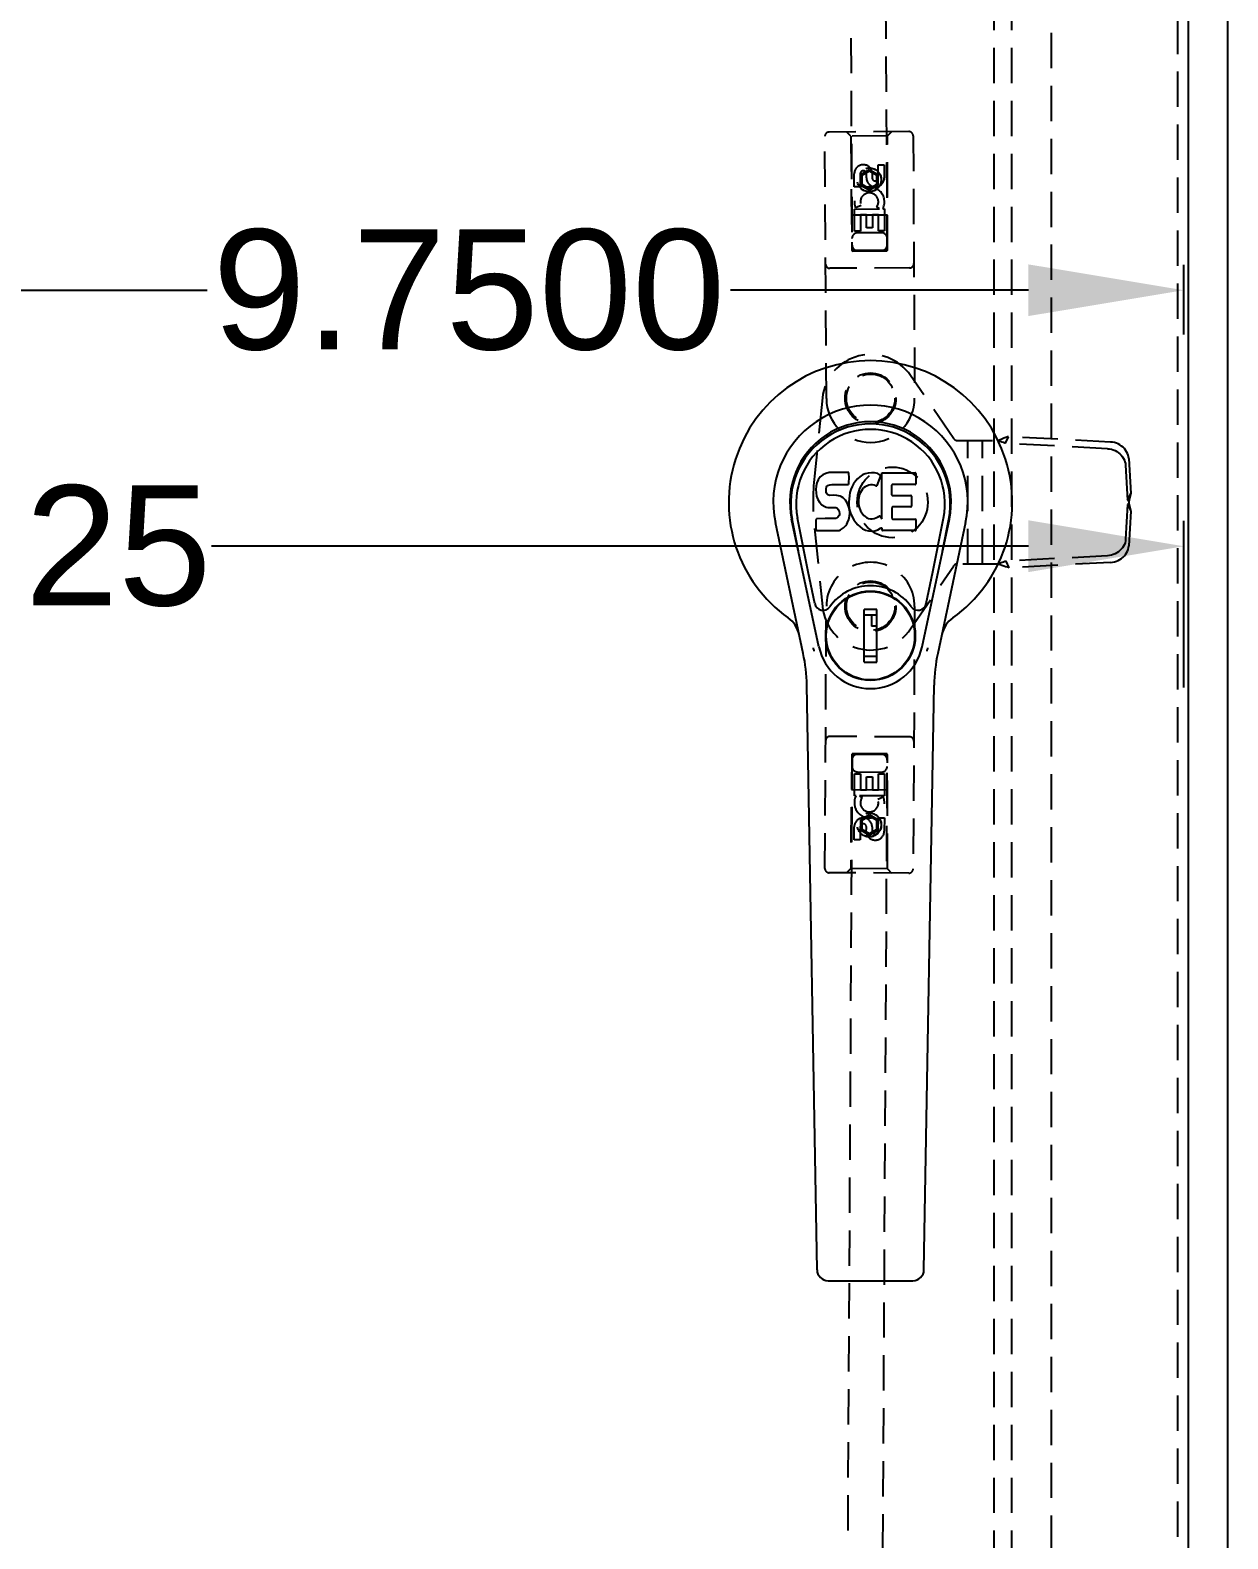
# Model space of a CAD drawing. Header units: inches. Extents: x 0 to 183, y 0 to 117.
# Drawn here: x 64.33 to 72.81, y 42.03 to 52.72 of the extents above; entities that cross this region are included whole.
import ezdxf

# ---------------------------------------------------------------- set-up
doc = ezdxf.new("R2010")
doc.units = ezdxf.units.IN
doc.header["$MEASUREMENT"] = 0
doc.linetypes.add('HIDDEN', pattern=[0.375, 0.25, -0.125])
for name, color, linetype in [('DEFAULT_2', 8, 'HIDDEN'), ('DOOR_ASSEMBLY', 7, 'Continuous'), ('SUBPANEL', 7, 'Continuous')]:
    doc.layers.add(name, color=color, linetype=linetype)
doc.styles.get("Standard").update_dxf_attribs({"font": 'arial.ttf'})
doc.dimstyles.get("Standard").update_dxf_attribs({"dimtxt": 0.18, "dimasz": 0.18, "dimexe": 0.18, "dimexo": 0.0625, "dimgap": 0.09, "dimtad": 0, "dimtih": 1, "dimtoh": 1, "dimdec": 4, "dimzin": 0, "dimdsep": 46, "dimtxsty": 'Standard', "dimcen": 0.09, "dimadec": 0, "dimazin": 0, "dimtfac": 1, "dimtdec": 4, "dimtofl": 0, "dimtmove": 0, "dimatfit": 3, "dimfxl": 1, "dimtolj": 1, "dimtzin": 0, "dimarcsym": 0})

# ---------------------------------------------------------------- blocks, each defined once
blk = doc.blocks.new('*D57')
at = {"color": 0, "lineweight": -2, "transparency": 16777216}
for p, q in [((62.75, 50.562), (62.75, 51.055)), ((72.5, 50.562), (72.5, 51.055)), ((63.85, 50.875), (65.585, 50.875)), ((71.4, 50.875), (69.29, 50.875))]:
    blk.add_line(p, q, dxfattribs=at)
at = {"color": 0, "transparency": 16777216}
for points in [[(63.85, 51.058), (63.85, 50.692), (62.75, 50.875)], [(71.4, 51.058), (71.4, 50.692), (72.5, 50.875)]]:
    blk.add_solid(points, dxfattribs=at)
at = {"layer": 'Defpoints', "color": 0, "transparency": 16777216}
for p in [(62.75, 50.875), (62.75, 50.5), (72.5, 50.5)]:
    blk.add_point(p, dxfattribs=at)
at = {"color": 0, "transparency": 16777216, "insert": (67.438, 50.875), "char_height": 0.85, "attachment_point": 5}
blk.add_mtext('\\A1;9.7500', dxfattribs=at)
blk = doc.blocks.new('*D58')
at = {"color": 0, "lineweight": -2, "transparency": 16777216}
for p, q in [((54.438, 40.375), (54.438, 49.242)), ((72.5, 48.062), (72.5, 49.242)), ((55.538, 49.062), (61.321, 49.062)), ((71.4, 49.062), (65.616, 49.062))]:
    blk.add_line(p, q, dxfattribs=at)
at = {"color": 0, "transparency": 16777216}
for points in [[(55.538, 49.246), (55.538, 48.879), (54.438, 49.062)], [(71.4, 49.246), (71.4, 48.879), (72.5, 49.062)]]:
    blk.add_solid(points, dxfattribs=at)
at = {"layer": 'Defpoints', "color": 0, "transparency": 16777216}
for p in [(54.438, 49.062), (72.5, 48), (54.438, 40.312)]:
    blk.add_point(p, dxfattribs=at)
at = {"color": 0, "transparency": 16777216, "insert": (63.469, 49.062), "char_height": 0.85, "attachment_point": 5}
blk.add_mtext('\\A1;18.0625', dxfattribs=at)

msp = doc.modelspace()

# ---------------------------------------------------------------- linework, layer by layer
at = {"color": 3, "linetype": 'Continuous'}
msp.add_line((72.81217, 31.44767), (72.81217, 67.29767), dxfattribs=at)
at = {"layer": 'DEFAULT_2', "color": 8, "linetype": 'HIDDEN'}
msp.add_line((71.56217, 66.19767), (71.56217, 32.54767), dxfattribs=at)
at = {"layer": 'DOOR_ASSEMBLY', "color": 8, "linetype": 'HIDDEN'}
for p, q in [((72.45667, 67.04767), (72.45667, 31.69767)), ((70.06918, 65.78572), (70.15085, 51.15267)), ((70.40084, 51.15407), (70.31918, 65.78712)), ((69.96918, 50.10742), (69.95881, 51.96489)), ((70.55363, 51.99821), (69.98864, 51.99506)), ((70.14131, 51.96591), (70.11114, 51.99574)), ((70.4013, 51.96736), (70.14131, 51.96591)), ((70.14131, 51.96591), (70.14933, 51.15594)), ((70.4013, 51.96736), (70.43114, 51.99753)), ((70.40233, 51.15736), (70.4013, 51.96736)), ((70.5838, 51.96838), (70.59417, 50.11091)), ((70.27264, 51.7285), (70.21034, 51.69207)), ((70.2727, 51.71695), (70.22037, 51.68635)), ((70.33534, 51.69276), (70.27264, 51.7285)), ((70.27264, 51.7285), (70.2727, 51.71695)), ((70.32537, 51.68693), (70.2727, 51.71695)), ((70.29335, 51.71324), (70.29361, 51.66697)), ((70.33658, 51.76356), (70.37902, 51.76379)), ((70.3371, 51.67113), (70.33658, 51.76356)), ((70.37902, 51.76379), (70.37954, 51.67137)), ((70.16667, 51.60631), (70.16616, 51.69873)), ((70.20911, 51.60654), (70.16667, 51.60631)), ((70.2086, 51.69897), (70.20911, 51.60654)), ((70.21034, 51.69207), (70.22037, 51.68635)), ((70.21034, 51.69207), (70.21074, 51.6199)), ((70.21074, 51.6199), (70.22071, 51.62573)), ((70.21074, 51.6199), (70.27344, 51.58416)), ((70.22037, 51.68635), (70.22071, 51.62573)), ((70.22071, 51.62573), (70.27338, 51.59571)), ((70.25262, 51.67066), (70.25246, 51.69917)), ((70.27338, 51.59571), (70.32571, 51.62631)), ((70.27344, 51.58416), (70.33574, 51.6206)), ((70.33534, 51.69276), (70.32537, 51.68693)), ((70.32571, 51.62631), (70.32537, 51.68693)), ((70.33574, 51.6206), (70.32571, 51.62631)), ((70.33574, 51.6206), (70.33534, 51.69276)), ((70.27344, 51.58416), (70.27338, 51.59571)), ((70.40201, 51.40736), (70.14685, 51.40593)), ((70.16755, 51.45004), (70.34514, 51.45103)), ((70.16842, 51.29391), (70.16755, 51.45004)), ((70.21551, 51.47469), (70.1765, 51.45754)), ((70.25266, 51.4079), (70.21022, 51.40766)), ((70.21022, 51.40766), (70.21086, 51.29415)), ((70.25317, 51.31569), (70.25266, 51.4079)), ((70.33857, 51.40838), (70.2951, 51.40814)), ((70.2951, 51.40814), (70.29561, 51.31593)), ((70.34514, 51.45103), (70.32651, 51.46393)), ((70.3392, 51.29486), (70.33857, 51.40838)), ((70.37024, 51.45468), (70.36849, 51.45116)), ((70.36849, 51.45116), (70.38076, 51.45123)), ((70.38076, 51.45123), (70.38164, 51.2951)), ((70.21086, 51.29415), (70.16842, 51.29391)), ((70.36013, 51.28212), (70.19013, 51.28117)), ((70.29561, 51.31593), (70.25317, 51.31569)), ((70.38164, 51.2951), (70.3392, 51.29486)), ((70.14933, 51.15594), (70.40233, 51.15736)), ((70.15081, 51.15878), (70.40081, 51.16017)), ((70.15085, 51.15267), (70.40084, 51.15407)), ((70.55902, 51.03323), (69.99403, 51.03008)), ((70.87119, 49.82337), (70.56609, 50.27045)), ((69.94134, 50.11205), (69.88457, 49.55859)), ((70.87232, 49.82205), (70.87119, 49.82337)), ((70.89602, 49.81117), (71.18227, 49.81117)), ((70.97167, 48.93617), (70.97167, 49.81117)), ((71.07567, 48.93617), (71.07567, 49.81117)), ((71.21284, 49.80005), (71.18227, 49.81117)), ((71.22279, 49.79639), (71.21284, 49.80005)), ((71.23768, 49.79084), (71.25966, 49.83797)), ((71.96001, 49.75287), (71.23768, 49.79084)), ((71.98198, 49.8), (71.25966, 49.83797)), ((72.11041, 49.68234), (72.12469, 49.4346)), ((72.08843, 49.63521), (72.10272, 49.38747)), ((72.10272, 49.35786), (72.08853, 49.1119)), ((72.10272, 49.38747), (72.12469, 49.4346)), ((72.10272, 49.35786), (72.12469, 49.31073)), ((72.10906, 49.38091), (72.11219, 49.37754)), ((72.11219, 49.37754), (72.11219, 49.36779)), ((72.12469, 49.31073), (72.11051, 49.06477)), ((69.88457, 49.18874), (69.94134, 48.63528)), ((71.18656, 48.93617), (70.89602, 48.93617)), ((71.96011, 48.99424), (71.24197, 48.95649)), ((71.26395, 48.90936), (71.24197, 48.95649)), ((71.98209, 48.94711), (71.26395, 48.90936)), ((70.56609, 48.47688), (70.87119, 48.92397)), ((70.87119, 48.92397), (70.87232, 48.92528)), ((69.95881, 46.78044), (69.96918, 48.63791)), ((70.59417, 48.63442), (70.5838, 46.77695)), ((70.55902, 47.7121), (69.99403, 47.71526)), ((70.15085, 47.59266), (70.06918, 32.95961)), ((70.14933, 47.58939), (70.14131, 46.77942)), ((70.14933, 47.58939), (70.40233, 47.58798)), ((70.40081, 47.58516), (70.15081, 47.58655)), ((70.40084, 47.59127), (70.15085, 47.59266)), ((70.31918, 32.95821), (70.40084, 47.59127)), ((70.4013, 46.77797), (70.40233, 47.58798)), ((70.16761, 47.29529), (70.16848, 47.45142)), ((70.16848, 47.45142), (70.21092, 47.45119)), ((70.19013, 47.46416), (70.36013, 47.46321)), ((70.21092, 47.45119), (70.21028, 47.33767)), ((70.33863, 47.33695), (70.33926, 47.45047)), ((70.33926, 47.45047), (70.3817, 47.45023)), ((70.3817, 47.45023), (70.38083, 47.2941)), ((70.14685, 47.3394), (70.40201, 47.33797)), ((70.21028, 47.33767), (70.25375, 47.33743)), ((70.25375, 47.33743), (70.25427, 47.42964)), ((70.25427, 47.42964), (70.2967, 47.4294)), ((70.2967, 47.4294), (70.29619, 47.33719)), ((70.29619, 47.33719), (70.33863, 47.33695)), ((70.17989, 47.29523), (70.16761, 47.29529)), ((70.17809, 47.29173), (70.17989, 47.29523)), ((70.38083, 47.2941), (70.20323, 47.2951)), ((70.20323, 47.2951), (70.22172, 47.28199)), ((70.33259, 47.26999), (70.37179, 47.2867)), ((70.21074, 47.12543), (70.21034, 47.05327)), ((70.27344, 47.16117), (70.21074, 47.12543)), ((70.21074, 47.12543), (70.22071, 47.1196)), ((70.22071, 47.1196), (70.22037, 47.05898)), ((70.27338, 47.14962), (70.22071, 47.1196)), ((70.27344, 47.16117), (70.27338, 47.14962)), ((70.32571, 47.11902), (70.27338, 47.14962)), ((70.33574, 47.12474), (70.27344, 47.16117)), ((70.32537, 47.0584), (70.32571, 47.11902)), ((70.33574, 47.12474), (70.32571, 47.11902)), ((70.33534, 47.05257), (70.33574, 47.12474)), ((70.337, 47.04565), (70.33752, 47.13807)), ((70.33752, 47.13807), (70.37995, 47.13784)), ((70.37995, 47.13784), (70.37944, 47.04541)), ((70.16586, 46.98273), (70.16638, 47.07515)), ((70.20882, 47.07492), (70.2083, 46.98249)), ((70.21034, 47.05327), (70.22037, 47.05898)), ((70.21034, 47.05327), (70.27264, 47.01683)), ((70.22037, 47.05898), (70.2727, 47.02838)), ((70.2521, 47.03232), (70.25235, 47.0786)), ((70.27264, 47.01683), (70.33534, 47.05257)), ((70.27264, 47.01683), (70.2727, 47.02838)), ((70.2727, 47.02838), (70.32537, 47.0584)), ((70.29329, 47.07444), (70.29313, 47.04593)), ((70.33534, 47.05257), (70.32537, 47.0584)), ((70.2083, 46.98249), (70.16586, 46.98273)), ((70.55363, 46.74712), (69.98864, 46.75027)), ((70.14131, 46.77942), (70.11114, 46.74959)), ((70.4013, 46.77797), (70.14131, 46.77942)), ((70.4013, 46.77797), (70.43114, 46.7478))]:
    msp.add_line(p, q, dxfattribs=at)
at = {"layer": 'DOOR_ASSEMBLY', "color": 3, "linetype": 'Continuous'}
msp.add_line((72.53167, 67.04767), (72.53167, 31.69767), dxfattribs=at)
at = {"layer": 'DOOR_ASSEMBLY', "color": 7, "linetype": 'Continuous'}
for p, q in [((69.9652, 49.57675), (69.94357, 49.56701)), ((69.98859, 49.58409), (69.9652, 49.57675)), ((70.12816, 49.58409), (69.98859, 49.58409)), ((70.12985, 49.54123), (70.12816, 49.58409)), ((70.24444, 49.57555), (70.22404, 49.5667)), ((70.26626, 49.58046), (70.24444, 49.57555)), ((70.28839, 49.58261), (70.26626, 49.58046)), ((70.31094, 49.58221), (70.28839, 49.58261)), ((70.32206, 49.58052), (70.31094, 49.58221)), ((70.33256, 49.57714), (70.32206, 49.58052)), ((70.35123, 49.56508), (70.33256, 49.57714)), ((70.36142, 49.58205), (70.59824, 49.58205)), ((70.36142, 49.25688), (70.36142, 49.58205)), ((70.60272, 49.57757), (70.60272, 49.50319)), ((69.89735, 49.48696), (69.89558, 49.4633)), ((69.89558, 49.4633), (69.89634, 49.43939)), ((69.90247, 49.51032), (69.89735, 49.48696)), ((69.91176, 49.53287), (69.90247, 49.51032)), ((69.92544, 49.5525), (69.91176, 49.53287)), ((69.93397, 49.56048), (69.92544, 49.5525)), ((69.94357, 49.56701), (69.93397, 49.56048)), ((69.96663, 49.45159), (69.96729, 49.46661)), ((69.96729, 49.46661), (69.96931, 49.48166)), ((69.96931, 49.48166), (69.97247, 49.48831)), ((69.97247, 49.48831), (69.97822, 49.49319)), ((69.97822, 49.49319), (69.99256, 49.49761)), ((69.99256, 49.49761), (70.00743, 49.4988)), ((70.00743, 49.4988), (70.12032, 49.4988)), ((70.12032, 49.4988), (70.12594, 49.49929)), ((70.12594, 49.49929), (70.12774, 49.50467)), ((70.12774, 49.50467), (70.12894, 49.51751)), ((70.12894, 49.51751), (70.12985, 49.54123)), ((70.14254, 49.46342), (70.13646, 49.44199)), ((70.15105, 49.48407), (70.14254, 49.46342)), ((70.16189, 49.50358), (70.15105, 49.48407)), ((70.17483, 49.52174), (70.16189, 49.50358)), ((70.18951, 49.53847), (70.17483, 49.52174)), ((70.20585, 49.55374), (70.18951, 49.53847)), ((70.22404, 49.5667), (70.20585, 49.55374)), ((70.22484, 49.46579), (70.21071, 49.44261)), ((70.23311, 49.47618), (70.22484, 49.46579)), ((70.24383, 49.48364), (70.23311, 49.47618)), ((70.26878, 49.4942), (70.24383, 49.48364)), ((70.28157, 49.49749), (70.26878, 49.4942)), ((70.29489, 49.49729), (70.28157, 49.49749)), ((70.30806, 49.49418), (70.29489, 49.49729)), ((70.32048, 49.48927), (70.30806, 49.49418)), ((70.35265, 49.55995), (70.32648, 49.49176)), ((70.43154, 49.49422), (70.43154, 49.42679)), ((70.59824, 49.49871), (70.43602, 49.49871)), ((69.89634, 49.43939), (69.90028, 49.41589)), ((69.90028, 49.41589), (69.9086, 49.39364)), ((69.9086, 49.39364), (69.92141, 49.37346)), ((69.92141, 49.37346), (69.93779, 49.35614)), ((69.93779, 49.35614), (69.95762, 49.34301)), ((69.9673, 49.44399), (69.96663, 49.45159)), ((69.9696, 49.43691), (69.9673, 49.44399)), ((69.97411, 49.43089), (69.9696, 49.43691)), ((69.98028, 49.42644), (69.97411, 49.43089)), ((69.99469, 49.42242), (69.98028, 49.42644)), ((70.01874, 49.42322), (69.99469, 49.42242)), ((70.04265, 49.42198), (70.01874, 49.42322)), ((70.06615, 49.41689), (70.04265, 49.42198)), ((70.07709, 49.41203), (70.06615, 49.41689)), ((70.08693, 49.40518), (70.07709, 49.41203)), ((70.10415, 49.38833), (70.08693, 49.40518)), ((70.11724, 49.36831), (70.10415, 49.38833)), ((70.12668, 49.34617), (70.11724, 49.36831)), ((70.13233, 49.42009), (70.12772, 49.37569)), ((70.12772, 49.37569), (70.12862, 49.35349)), ((70.13646, 49.44199), (70.13233, 49.42009)), ((70.19786, 49.39139), (70.19713, 49.36444)), ((70.19713, 49.36444), (70.19844, 49.35127)), ((70.20109, 49.41817), (70.19786, 49.39139)), ((70.20487, 49.43078), (70.20109, 49.41817)), ((70.21071, 49.44261), (70.20487, 49.43078)), ((70.43602, 49.42231), (70.56729, 49.42231)), ((70.57177, 49.41783), (70.57177, 49.34471)), ((69.91587, 48.35022), (69.72334, 49.25369)), ((69.77157, 49.02735), (69.72722, 49.25451)), ((69.83909, 48.88054), (69.76451, 49.26177)), ((69.89807, 49.17748), (69.89807, 49.25233)), ((69.96181, 49.25737), (69.90253, 49.25681)), ((69.95762, 49.34301), (69.96877, 49.33884)), ((70.02269, 49.25766), (69.96181, 49.25737)), ((69.96877, 49.33884), (69.98045, 49.33683)), ((69.98045, 49.33683), (70.02795, 49.33636)), ((70.03785, 49.25884), (70.02269, 49.25766)), ((70.02795, 49.33636), (70.03551, 49.33564)), ((70.03551, 49.33564), (70.04249, 49.33325)), ((70.04426, 49.26224), (70.03785, 49.25884)), ((70.04249, 49.33325), (70.04851, 49.32867)), ((70.04978, 49.26753), (70.04426, 49.26224)), ((70.04851, 49.32867), (70.05345, 49.32271)), ((70.05908, 49.27958), (70.04978, 49.26753)), ((70.05345, 49.32271), (70.05996, 49.30918)), ((70.06164, 49.28648), (70.05908, 49.27958)), ((70.05996, 49.30918), (70.0624, 49.29402)), ((70.0624, 49.29402), (70.06164, 49.28648)), ((70.11892, 49.22964), (70.12756, 49.25204)), ((70.13289, 49.32303), (70.12668, 49.34617)), ((70.12756, 49.25204), (70.1338, 49.27522)), ((70.12862, 49.35349), (70.13177, 49.3314)), ((70.13177, 49.3314), (70.13632, 49.30951)), ((70.13544, 49.29913), (70.13289, 49.32303)), ((70.1338, 49.27522), (70.13544, 49.29913)), ((70.13632, 49.30951), (70.14337, 49.28846)), ((70.14337, 49.28846), (70.16471, 49.24917)), ((70.16471, 49.24917), (70.1773, 49.23075)), ((70.19844, 49.35127), (70.20153, 49.33841)), ((70.20153, 49.33841), (70.21174, 49.3136)), ((70.21174, 49.3136), (70.22505, 49.29047)), ((70.22505, 49.29047), (70.23379, 49.28042)), ((70.23379, 49.28042), (70.24388, 49.27158)), ((70.24388, 49.27158), (70.25505, 49.26418)), ((70.25505, 49.26418), (70.26741, 49.25933)), ((70.26741, 49.25933), (70.28063, 49.257)), ((70.28063, 49.257), (70.29401, 49.25649)), ((70.29401, 49.25649), (70.30715, 49.25845)), ((70.30715, 49.25845), (70.31993, 49.26251)), ((70.31993, 49.26251), (70.3321, 49.268)), ((70.3321, 49.268), (70.34314, 49.27545)), ((70.34957, 49.27439), (70.36142, 49.25688)), ((70.4328, 49.33575), (70.4328, 49.25821)), ((70.56729, 49.34023), (70.43728, 49.34023)), ((70.43728, 49.25373), (70.59887, 49.25373)), ((70.60335, 49.24925), (70.60335, 49.17713)), ((70.64748, 48.35022), (70.84, 49.25369)), ((70.72426, 48.88054), (70.79883, 49.26177)), ((70.79177, 49.02735), (70.83612, 49.25451)), ((69.80515, 48.3031), (69.60783, 49.22907)), ((69.9029, 49.17265), (70.04691, 49.17265)), ((70.04691, 49.17265), (70.05887, 49.17425)), ((70.05887, 49.17425), (70.07003, 49.17826)), ((70.07003, 49.17826), (70.08987, 49.19208)), ((70.08987, 49.19208), (70.10686, 49.20893)), ((70.10686, 49.20893), (70.11359, 49.21889)), ((70.11359, 49.21889), (70.11892, 49.22964)), ((70.1773, 49.23075), (70.19195, 49.21412)), ((70.19195, 49.21412), (70.20848, 49.1991)), ((70.20848, 49.1991), (70.22614, 49.18534)), ((70.22614, 49.18534), (70.23591, 49.18024)), ((70.23591, 49.18024), (70.24642, 49.17659)), ((70.24642, 49.17659), (70.26821, 49.17098)), ((70.26821, 49.17098), (70.2902, 49.16846)), ((70.2902, 49.16846), (70.31236, 49.17159)), ((70.31236, 49.17159), (70.33361, 49.17831)), ((70.33361, 49.17831), (70.35258, 49.18996)), ((70.35258, 49.18996), (70.35279, 49.19005)), ((70.3633, 49.19005), (70.35279, 49.19005)), ((70.3633, 49.17713), (70.3633, 49.19005)), ((70.59887, 49.17265), (70.36778, 49.17265)), ((70.95552, 49.22907), (70.7582, 48.3031)), ((69.88705, 48.65547), (69.83909, 48.88054)), ((70.67629, 48.65547), (70.72426, 48.88054)), ((70.32695, 48.61518), (70.2364, 48.61518)), ((70.2364, 48.24116), (70.2364, 48.61518)), ((70.32695, 48.24116), (70.32695, 48.61518)), ((70.2364, 48.57581), (70.32695, 48.57581)), ((70.28758, 48.57581), (70.28758, 48.49707)), ((70.32695, 48.49707), (70.28758, 48.49707)), ((70.32695, 48.28053), (70.2364, 48.28053)), ((70.2364, 48.24116), (70.32695, 48.24116)), ((69.90316, 43.93822), (69.83091, 48.07755)), ((70.66019, 43.93822), (70.73244, 48.07755)), ((69.98189, 43.86086), (70.58146, 43.86086))]:
    msp.add_line(p, q, dxfattribs=at)
at = {"layer": 'DOOR_ASSEMBLY', "color": 8, "linetype": 'HIDDEN'}
for points in [[(71.18227, 49.81117), (71.19434, 49.81565), (71.20036, 49.81788), (71.20638, 49.82008), (71.21238, 49.82226), (71.21837, 49.82441)], [(71.25966, 49.83797), (71.25289, 49.83594), (71.24606, 49.83381), (71.23919, 49.83157), (71.23228, 49.82926), (71.22534, 49.82687), (71.21837, 49.82441)], [(71.23768, 49.79084), (71.23272, 49.7927), (71.22279, 49.79639)], [(72.11041, 49.68234), (72.1089, 49.69491), (72.10592, 49.70725), (72.10144, 49.71944), (72.09554, 49.73124), (72.08829, 49.7425), (72.07979, 49.7531), (72.07013, 49.76287), (72.05946, 49.77173), (72.04788, 49.77953), (72.03556, 49.7862), (72.02264, 49.79163), (72.0093, 49.79578), (71.99577, 49.79856), (71.98198, 49.8)], [(71.96001, 49.75287), (71.97379, 49.75143), (71.98732, 49.74865), (72.00066, 49.7445), (72.01358, 49.73907), (72.0259, 49.7324), (72.03748, 49.7246), (72.04816, 49.71575), (72.05781, 49.70597), (72.06631, 49.69538), (72.07357, 49.68411), (72.07946, 49.67231), (72.08395, 49.66013), (72.08693, 49.64778), (72.08843, 49.63521)], [(72.10272, 49.38747), (72.10432, 49.38587), (72.10591, 49.38424), (72.10749, 49.38259), (72.10906, 49.38091)], [(72.11219, 49.36779), (72.10906, 49.36442), (72.10749, 49.36275), (72.10591, 49.36109), (72.10432, 49.35946), (72.10272, 49.35786)], [(72.12469, 49.4346), (72.1229, 49.42571), (72.12095, 49.41648), (72.11887, 49.40698), (72.1167, 49.39728), (72.11446, 49.38744), (72.11219, 49.37754)], [(72.11219, 49.36779), (72.11446, 49.35789), (72.1167, 49.34805), (72.11887, 49.33835), (72.12095, 49.32885), (72.1229, 49.31963), (72.12469, 49.31073)], [(72.08853, 49.1119), (72.08703, 49.09933), (72.08405, 49.08699), (72.07956, 49.0748), (72.07367, 49.063), (72.06642, 49.05174), (72.05792, 49.04114), (72.04826, 49.03137), (72.03758, 49.02251), (72.026, 49.01471), (72.01368, 49.00804), (72.00077, 49.00261), (71.98742, 48.99846), (71.9739, 48.99568), (71.96011, 48.99424)], [(71.98209, 48.94711), (71.99587, 48.94855), (72.0094, 48.95133), (72.02274, 48.95548), (72.03566, 48.96091), (72.04798, 48.96758), (72.05956, 48.97538), (72.07023, 48.98424), (72.07989, 48.99401), (72.08839, 49.00461), (72.09565, 49.01587), (72.10154, 49.02767), (72.10602, 49.03986), (72.109, 49.0522), (72.11051, 49.06477)], [(71.21431, 48.94625), (71.19581, 48.93952), (71.18656, 48.93617)], [(71.26395, 48.90936), (71.25134, 48.91321), (71.23857, 48.9174), (71.22568, 48.92185), (71.21269, 48.92651), (71.19964, 48.9313), (71.18656, 48.93617)], [(71.24197, 48.95649), (71.23276, 48.95305), (71.22354, 48.94964), (71.21431, 48.94625)]]:
    msp.add_lwpolyline(points, dxfattribs=at)
at = {"layer": 'DOOR_ASSEMBLY', "color": 7, "linetype": 'Continuous'}
for points in [[(69.88341, 48.31977), (69.88167, 48.32527), (69.88008, 48.33082), (69.87864, 48.33639), (69.87737, 48.34201)], [(70.68598, 48.34201), (70.6847, 48.33639), (70.68327, 48.33082), (70.68168, 48.32527), (70.67993, 48.31977)]]:
    msp.add_lwpolyline(points, dxfattribs=at)
at = {"layer": 'DOOR_ASSEMBLY', "color": 8, "linetype": 'HIDDEN'}
for centre, radius in [((70.27304, 51.65664), 0.085), ((70.27304, 51.65664), 0.0845), ((70.28167, 50.10917), 0.18), ((70.28247, 50.11017), 0.1715), ((70.28167, 48.63617), 0.18), ((70.28247, 48.63717), 0.1715), ((70.27304, 47.08869), 0.085), ((70.27304, 47.08869), 0.0845)]:
    msp.add_circle(centre, radius, dxfattribs=at)
at = {"layer": 'DOOR_ASSEMBLY', "color": 7, "linetype": 'Continuous'}
for radius in [0.31693, 0.31299]:
    msp.add_circle((70.28167, 48.42817), radius, dxfattribs=at)
at = {"layer": 'DOOR_ASSEMBLY', "color": 8, "linetype": 'HIDDEN'}
for centre, radius, start, end in [((69.98881, 51.96506), 0.03, 90.319763, 180.319763), ((70.5538, 51.96821), 0.03, 0.319763, 90.319763), ((70.23053, 51.69918), 0.06437, 12.619238, 180.39728), ((70.23053, 51.69909), 0.02193, 0.220913, 180.319763), ((70.27402, 51.5004), 0.10653, 334.583386, 203.722499), ((70.31608, 51.67102), 0.06346, 180.319763, 0.319763), ((70.31516, 51.67101), 0.02193, 190.626766, 0.319763), ((70.27402, 51.5004), 0.06391, 325.209242, 203.722372), ((70.19035, 51.24117), 0.04, 90.319763, 180.319763), ((70.36035, 51.24212), 0.04, 0.319763, 90.319763), ((70.19061, 51.19617), 0.04, 180.319763, 270.319763), ((70.3606, 51.19712), 0.04, 270.319763, 0.319763), ((69.99386, 51.06007), 0.03, 180.319763, 270.319763), ((70.55885, 51.06323), 0.03, 270.319763, 0.319763), ((70.28267, 50.07704), 0.34313, 34.309966, 174.143959), ((70.28167, 50.10917), 0.3125, 180.319763, 0.319763), ((70.89602, 49.84242), 0.03125, 220.675403, 270), ((71.68761, 49.37367), 1.8125, 174.143959, 185.856041), ((70.28167, 48.63617), 0.3125, 359.680237, 179.680237), ((70.89602, 48.90492), 0.03125, 90, 139.324597), ((70.28267, 48.67029), 0.34313, 185.856041, 325.690034), ((69.99386, 47.68526), 0.03, 89.680237, 179.680237), ((70.55885, 47.6821), 0.03, 359.680237, 89.680237), ((70.19061, 47.54916), 0.04, 89.680237, 179.680237), ((70.3606, 47.54821), 0.04, 359.680237, 89.680237), ((70.19035, 47.50416), 0.04, 179.680237, 269.680237), ((70.36035, 47.50321), 0.04, 269.680237, 359.680237), ((70.27379, 47.24493), 0.10653, 153.94386, 23.082972), ((70.27379, 47.24493), 0.06391, 144.569715, 23.082846), ((70.22984, 47.0748), 0.06346, 359.680237, 179.680237), ((70.23075, 47.07479), 0.02193, 9.987239, 179.680237), ((70.31507, 47.04568), 0.06437, 191.979712, 359.757753), ((70.31507, 47.04577), 0.02193, 179.581387, 359.680237), ((69.98881, 46.78027), 0.03, 179.680237, 269.680237), ((70.5538, 46.77712), 0.03, 269.680237, 359.680237)]:
    msp.add_arc(centre, radius, start, end, dxfattribs=at)
at = {"layer": 'DOOR_ASSEMBLY', "color": 7, "linetype": 'Continuous'}
for centre, radius, start, end in [((70.28167, 49.37267), 1.00394, 305.506612, 234.493388), ((70.28167, 49.37267), 0.68898, 347.970337, 192.029663), ((70.28167, 49.37267), 0.57087, 347.970337, 192.029663), ((70.28167, 49.36286), 0.52693, 348.940239, 191.059399), ((70.59824, 49.57757), 0.00448, 0, 90), ((70.3223, 49.49336), 0.00448, 246.157797, 339.001636), ((70.34847, 49.56155), 0.00448, 339.001636, 51.872884), ((70.43602, 49.49422), 0.00448, 90, 180), ((70.59824, 49.50319), 0.00448, 270, 0), ((70.43602, 49.42679), 0.00448, 180, 270), ((70.56729, 49.41783), 0.00448, 0, 90), ((69.90255, 49.25234), 0.00448, 90, 180.011882), ((70.34586, 49.27188), 0.00448, 34.089305, 127.344401), ((70.43728, 49.33575), 0.00448, 90, 180), ((70.43728, 49.25821), 0.00448, 180, 270), ((70.56729, 49.34471), 0.00448, 270, 0), ((70.59887, 49.24925), 0.00448, 0, 90), ((69.9029, 49.17748), 0.00483, 180, 270), ((70.36778, 49.17713), 0.00448, 180, 270), ((70.59887, 49.17713), 0.00448, 270, 0), ((70.28167, 48.42817), 0.35433, 35.423671, 144.576329), ((69.94481, 48.66777), 0.05906, 192.029663, 324.576329), ((70.61854, 48.66777), 0.05906, 215.423671, 347.970337), ((69.58426, 48.39517), 0.19685, 12.029663, 54.493388), ((70.97909, 48.39517), 0.19685, 125.506612, 167.970337), ((68.64998, 48.05693), 1.1811, 1, 12.029663), ((70.28167, 48.42817), 0.37402, 192.029663, 347.970337), ((71.91336, 48.05693), 1.1811, 167.970337, 179), ((69.98189, 43.9396), 0.07874, 181, 270), ((70.58146, 43.9396), 0.07874, 270, 359)]:
    msp.add_arc(centre, radius, start, end, dxfattribs=at)
msp.add_ellipse((70.28167, 49.3628), major_axis=(0, 0.56501), ratio=0.99984765, start_param=-1.76364981, end_param=1.76364981, dxfattribs=at)
at = {"layer": 'SUBPANEL', "color": 8, "linetype": 'HIDDEN'}
for p, q in [((71.15592, 63.84142), (71.15592, 34.90392)), ((71.28092, 63.84142), (71.28092, 34.90392))]:
    msp.add_line(p, q, dxfattribs=at)
msp.add_circle((70.43717, 49.37267), 0.25, dxfattribs=at)

# ---------------------------------------------------------------- dimensions: what is measured, and where the dimension line sits
at = {"color": 2}
dim = msp.add_linear_dim(base=(62.75, 50.875), p1=(72.5, 50.5), p2=(62.75, 50.5), dimstyle='Standard', override={"dimtxt": 0.85, "dimasz": 1.1}, dxfattribs=at)
dim.commit()
dim.dimension.update_dxf_attribs({"geometry": '*D57', "text_midpoint": (67.4375, 50.875), "dimtype": 160})
dim = msp.add_linear_dim(base=(54.4375, 49.0625), p1=(72.5, 48), p2=(54.4375, 40.3125), dimstyle='Standard', override={"dimtxt": 0.85, "dimasz": 1.1}, dxfattribs=at)
dim.commit()
dim.dimension.update_dxf_attribs({"geometry": '*D58', "text_midpoint": (63.46875, 49.0625)})

doc.saveas('drawing.dxf')
